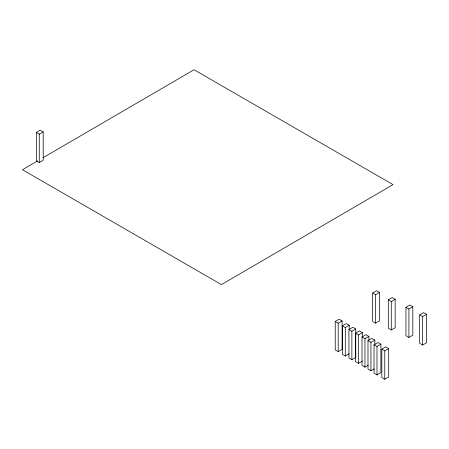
<?xml version="1.0" encoding="UTF-8"?>
<svg xmlns="http://www.w3.org/2000/svg" width="449" height="449" viewBox="0 0 449 449"><rect width="100%" height="100%" fill="white"/><g stroke="black" fill="none" stroke-linecap="round" stroke-linejoin="round"><path stroke-width="0.67" d="M37.553 160.927L22.45 169.728L221.43 284.604L393.027 184.629L194.047 69.747L42.992 157.756M36.33 132.427L40.236 130.171L43.188 131.877L43.188 160.315L39.282 162.572L36.33 160.865L36.33 132.427L39.282 134.133L43.188 131.877M372.648 292.989L376.554 290.733L379.512 292.439L379.512 320.878L375.6 323.134L372.648 321.428L372.648 292.989L375.6 294.696L379.512 292.439M335.229 321.473L339.135 319.217L342.093 320.923L342.093 349.361L338.187 351.618L335.229 349.911L335.229 321.473L338.187 323.179L342.093 320.923M349.204 353.739L345.298 355.995L342.346 354.289L342.346 325.851L346.252 323.594L349.204 325.301L349.204 329.465M388.312 299.82L392.218 297.569L395.176 299.275L395.176 327.708L391.27 329.964L388.312 328.258L388.312 299.82L391.27 301.526L395.176 299.275M342.346 325.851L345.298 327.557L349.204 325.301M348.918 329.538L352.824 327.282L355.776 328.988L355.776 357.421L351.87 359.677L348.918 357.971L348.918 329.538L351.87 331.244L355.776 328.988M362.388 361.097L358.482 363.353L355.524 361.647L355.524 333.214L359.43 330.958L362.388 332.664L362.388 336.823M405.952 307.29L409.858 305.034L412.816 306.74L412.816 335.173L408.91 337.429L405.952 335.723L405.952 307.29L408.91 308.996L412.816 306.74M355.524 333.214L358.482 334.92L362.388 332.664M368.32 365.172L364.975 367.108L362.017 365.402L362.017 336.963L365.924 334.707L368.882 336.413L368.882 339.882M362.017 336.963L364.975 338.669L368.882 336.413M374.286 368.82L370.941 370.756L367.984 369.05L367.984 340.611L371.89 338.361L374.848 340.067L374.848 344.922M367.984 340.611L370.941 342.318L374.848 340.067M419.686 314.867L423.592 312.611L426.55 314.317L426.55 342.755L422.644 345.012L419.686 343.305L419.686 314.867L422.644 316.573L426.55 314.317M374.028 344.793L377.935 342.536L380.892 344.243L380.892 372.681L376.986 374.937L374.028 373.231L374.028 344.793L376.986 346.499L380.892 344.243M381.824 349.114L385.73 346.858L388.688 348.564L388.688 376.997L384.782 379.253L381.824 377.547L381.824 349.114L384.782 350.821L388.688 348.564M422.644 316.573L422.644 345.012M408.91 308.996L408.91 337.429M391.27 301.526L391.27 329.964M384.782 350.821L384.782 379.253M376.986 346.499L376.986 374.937M375.6 294.696L375.6 323.134M370.941 342.318L370.941 370.756M364.975 338.669L364.975 367.108M358.482 334.92L358.482 363.353M351.87 331.244L351.87 359.677M345.298 327.557L345.298 355.995M338.187 323.179L338.187 351.618M39.282 134.133L39.282 162.572"/></g></svg>
